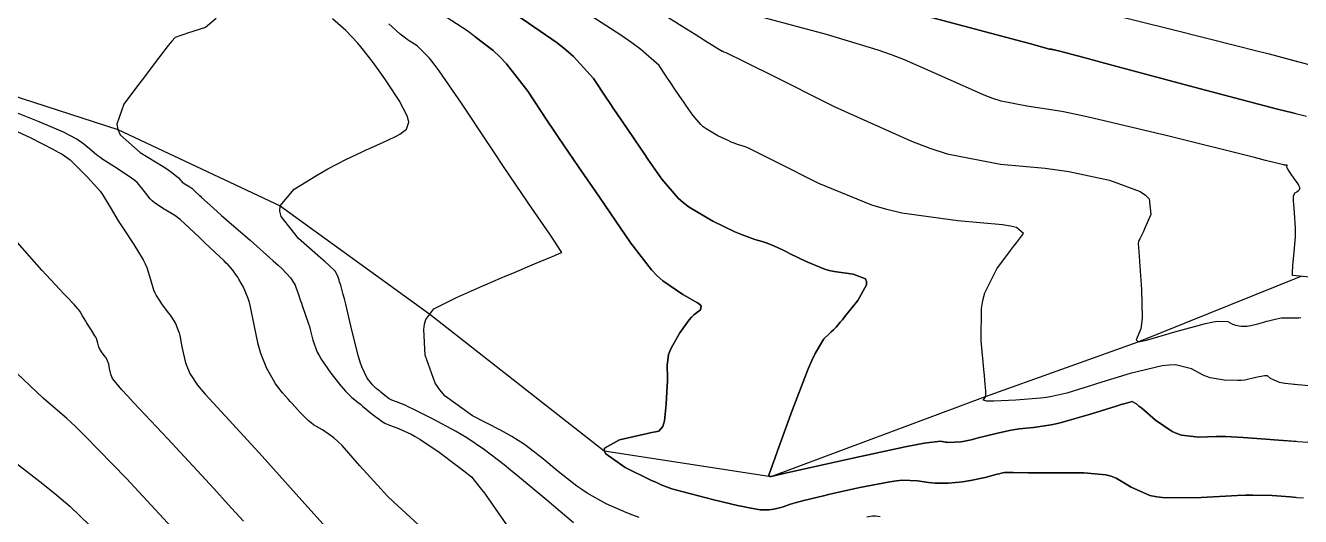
# Model space of a CAD drawing. Header units: metres. Extents: x 837117 to 838479, y 1189012 to 1191015.
# Drawn here: x 837797.5 to 837875.2, y 1190131.8 to 1190161.7 of the extents above; entities that cross this region are included whole.
import ezdxf

# ---------------------------------------------------------------- set-up
doc = ezdxf.new("R2010")
doc.units = ezdxf.units.M
doc.header["$LTSCALE"] = 0.3
for name, color, linetype in [('COTAS 10', 1, 'Continuous'), ('COTAS INT', 252, 'Continuous'), ('DRENAJE', 5, 'Continuous')]:
    doc.layers.add(name, color=color, linetype=linetype)

msp = doc.modelspace()

# ---------------------------------------------------------------- linework, layer by layer
at = {"layer": 'COTAS 10'}
for points in [[(837874.923, 1190136.371), (837874.136, 1190136.425), (837873.587, 1190136.464), (837873.089, 1190136.5), (837871.703, 1190136.608), (837870.642, 1190136.667), (837870.349, 1190136.672), (837870.056, 1190136.672), (837869.001, 1190136.632), (837867.954, 1190136.747), (837867.666, 1190136.846), (837867.38, 1190136.972), (837866.355, 1190137.67), (837865.52, 1190138.382), (837865.353, 1190138.517), (837865.215, 1190138.626), (837864.948, 1190138.799), (837864.515, 1190138.683), (837864.271, 1190138.61), (837863.975, 1190138.519), (837862.457, 1190138.044), (837860.781, 1190137.557), (837860.384, 1190137.46), (837860.016, 1190137.378), (837858.93, 1190137.218), (837858.049, 1190137.133), (837857.809, 1190137.099), (837857.572, 1190137.06), (837856.731, 1190136.879), (837855.985, 1190136.689), (837855.641, 1190136.601), (837855.145, 1190136.474), (837854.734, 1190136.385), (837854.622, 1190136.366), (837854.511, 1190136.35), (837854.117, 1190136.313), (837853.75, 1190136.311), (837853.655, 1190136.316), (837853.564, 1190136.325), (837853.261, 1190136.376), (837852.273, 1190136.261), (837851.749, 1190136.164), (837851.117, 1190136.039), (837847.931, 1190135.352), (837843.719, 1190134.41), (837842.95, 1190134.238), (837842.942, 1190134.236), (837842.94, 1190134.235), (837842.938, 1190134.235), (837842.931, 1190134.232), (837842.923, 1190134.23), (837842.911, 1190134.23), (837842.896, 1190134.232), (837842.89, 1190134.234), (837842.883, 1190134.236), (837842.848, 1190134.244), (837842.818, 1190134.26), (837842.813, 1190134.267), (837842.809, 1190134.274), (837842.809, 1190134.308), (837843.034, 1190134.938), (837843.172, 1190135.321), (837843.344, 1190135.794), (837844.239, 1190138.255), (837845.209, 1190140.779), (837845.428, 1190141.292), (837845.625, 1190141.724), (837846.158, 1190142.614), (837846.488, 1190142.919), (837846.557, 1190142.982), (837846.616, 1190143.036), (837846.751, 1190143.155), (837846.821, 1190143.218), (837846.84, 1190143.236), (837846.858, 1190143.255), (837846.923, 1190143.325), (837847.162, 1190143.617), (837847.29, 1190143.775), (837847.444, 1190143.966), (837848.227, 1190144.935), (837848.767, 1190145.904), (837848.769, 1190146.095), (837848.707, 1190146.252), (837847.95, 1190146.54), (837846.795, 1190146.7), (837846.482, 1190146.777), (837846.171, 1190146.869), (837845.076, 1190147.316), (837844.12, 1190147.791), (837843.898, 1190147.899), (837843.694, 1190147.997), (837843.112, 1190148.268), (837842.655, 1190148.453), (837842.531, 1190148.497), (837842.407, 1190148.538), (837841.966, 1190148.658), (837841.307, 1190148.888), (837841.045, 1190148.998), (837840.749, 1190149.128), (837839.392, 1190149.762), (837837.955, 1190150.62), (837837.607, 1190150.89), (837837.282, 1190151.175), (837836.291, 1190152.321), (837835.451, 1190153.548), (837835.221, 1190153.883), (837834.993, 1190154.217), (837834.177, 1190155.406), (837833.372, 1190156.589), (837833.149, 1190156.919), (837832.927, 1190157.25), (837832.126, 1190158.454), (837830.924, 1190159.781), (837830.448, 1190160.19), (837829.911, 1190160.616), (837827.455, 1190162.306)], [(837827.455, 1190162.306), (837829.911, 1190160.616), (837830.448, 1190160.19), (837830.924, 1190159.781), (837832.126, 1190158.454), (837832.927, 1190157.25), (837833.149, 1190156.919), (837833.372, 1190156.589), (837834.177, 1190155.406), (837834.993, 1190154.217), (837835.221, 1190153.883), (837835.451, 1190153.548), (837836.291, 1190152.321), (837837.282, 1190151.175), (837837.607, 1190150.89), (837837.955, 1190150.62), (837839.392, 1190149.762), (837840.749, 1190149.128), (837841.045, 1190148.998), (837841.307, 1190148.888), (837841.966, 1190148.658), (837842.407, 1190148.538), (837842.531, 1190148.497), (837842.655, 1190148.453), (837843.112, 1190148.268), (837843.694, 1190147.997), (837843.898, 1190147.899), (837844.12, 1190147.791), (837845.076, 1190147.316), (837846.171, 1190146.869), (837846.482, 1190146.777), (837846.795, 1190146.7), (837847.95, 1190146.54), (837848.707, 1190146.252), (837848.769, 1190146.095), (837848.767, 1190145.904), (837848.227, 1190144.935), (837847.444, 1190143.966), (837847.29, 1190143.775), (837847.162, 1190143.617), (837846.923, 1190143.325), (837846.858, 1190143.255), (837846.84, 1190143.236), (837846.821, 1190143.218), (837846.751, 1190143.155), (837846.616, 1190143.036), (837846.557, 1190142.982), (837846.488, 1190142.919), (837846.158, 1190142.614), (837845.625, 1190141.724), (837845.428, 1190141.292), (837845.209, 1190140.779), (837844.239, 1190138.255), (837843.344, 1190135.794), (837843.172, 1190135.321), (837843.034, 1190134.938), (837842.809, 1190134.308), (837842.809, 1190134.274), (837842.813, 1190134.267), (837842.818, 1190134.26), (837842.848, 1190134.244), (837842.883, 1190134.236), (837842.89, 1190134.234), (837842.896, 1190134.232), (837842.911, 1190134.23), (837842.923, 1190134.23), (837842.931, 1190134.232), (837842.938, 1190134.235), (837842.94, 1190134.235), (837842.942, 1190134.236), (837842.95, 1190134.238), (837843.719, 1190134.41), (837847.931, 1190135.352), (837851.117, 1190136.039), (837851.749, 1190136.164), (837852.273, 1190136.261), (837853.261, 1190136.376), (837853.564, 1190136.325), (837853.655, 1190136.316), (837853.75, 1190136.311), (837854.117, 1190136.313), (837854.511, 1190136.35), (837854.622, 1190136.366), (837854.734, 1190136.385), (837855.145, 1190136.474), (837855.641, 1190136.601), (837855.985, 1190136.689), (837856.731, 1190136.879), (837857.572, 1190137.06), (837857.809, 1190137.099), (837858.049, 1190137.133), (837858.93, 1190137.218), (837860.016, 1190137.378), (837860.384, 1190137.46), (837860.781, 1190137.557), (837862.457, 1190138.044), (837863.975, 1190138.519), (837864.271, 1190138.61), (837864.515, 1190138.683), (837864.948, 1190138.799), (837865.215, 1190138.626), (837865.353, 1190138.517), (837865.52, 1190138.382), (837866.355, 1190137.67), (837867.38, 1190136.972), (837867.666, 1190136.846), (837867.954, 1190136.747), (837869.001, 1190136.632), (837870.056, 1190136.672), (837870.349, 1190136.672), (837870.642, 1190136.667), (837871.703, 1190136.608), (837873.089, 1190136.5), (837873.587, 1190136.464), (837874.136, 1190136.425), (837876.529, 1190136.262)], [(837863.621, 1190162.366), (837867.324, 1190161.447), (837871.41, 1190160.42), (837872.378, 1190160.174), (837873.275, 1190159.944), (837874.923, 1190159.512)], [(837863.621, 1190162.366), (837867.324, 1190161.447), (837871.41, 1190160.42), (837872.378, 1190160.174), (837873.275, 1190159.944), (837875.927, 1190159.249)], [(837821.464, 1190131.316), (837819.967, 1190132.679), (837819.576, 1190133.064), (837819.196, 1190133.454), (837817.907, 1190134.889), (837816.816, 1190136.112), (837816.559, 1190136.367), (837816.322, 1190136.585), (837815.633, 1190137.071), (837815.081, 1190137.386), (837814.932, 1190137.496), (837814.784, 1190137.616), (837814.261, 1190138.132), (837813.784, 1190138.668), (837813.664, 1190138.8), (837813.55, 1190138.926), (837813.183, 1190139.321), (837812.838, 1190139.762), (837812.737, 1190139.917), (837812.634, 1190140.086), (837812.243, 1190140.813), (837811.877, 1190141.716), (837811.79, 1190141.996), (837811.71, 1190142.289), (837811.47, 1190143.454), (837811.25, 1190144.566), (837811.181, 1190144.826), (837811.109, 1190145.065), (837810.823, 1190145.753), (837810.535, 1190146.246), (837810.463, 1190146.362), (837810.394, 1190146.47), (837810.169, 1190146.785), (837809.877, 1190147.109), (837809.765, 1190147.223), (837809.64, 1190147.347), (837809.074, 1190147.881), (837808.44, 1190148.472), (837808.272, 1190148.632), (837808.107, 1190148.791), (837807.538, 1190149.351), (837806.966, 1190149.864), (837806.799, 1190149.992), (837806.629, 1190150.114), (837805.985, 1190150.507), (837805.394, 1190150.887), (837805.258, 1190151.001), (837805.133, 1190151.12), (837804.78, 1190151.581), (837804.36, 1190152.092), (837804.192, 1190152.241), (837804.002, 1190152.394), (837803.131, 1190152.975), (837802.253, 1190153.526), (837802.058, 1190153.66), (837801.884, 1190153.786), (837801.43, 1190154.176), (837800.997, 1190154.535), (837800.836, 1190154.642), (837800.657, 1190154.753), (837799.863, 1190155.181), (837798.375, 1190155.821), (837797.758, 1190156.065), (837797.053, 1190156.339)]]:
    msp.add_lwpolyline(points, dxfattribs=at)
at = {"layer": 'COTAS INT'}
for points in [[(837833.423, 1190164.239), (837837.535, 1190161.643), (837838.321, 1190161.148), (837838.953, 1190160.75), (837839.96, 1190160.121), (837839.968, 1190160.123), (837839.982, 1190160.123), (837839.991, 1190160.121), (837839.993, 1190160.121), (837839.996, 1190160.12), (837840.003, 1190160.116), (837840.012, 1190160.109), (837840.018, 1190160.103), (837840.031, 1190160.089), (837840.047, 1190160.073), (837840.056, 1190160.067), (837840.184, 1190160.033), (837841.263, 1190159.51), (837841.909, 1190159.189), (837842.705, 1190158.793), (837846.836, 1190156.725), (837851.493, 1190154.631), (837852.621, 1190154.217), (837853.68, 1190153.875), (837856.923, 1190153.243), (837859.638, 1190152.994), (837860.364, 1190152.895), (837861.079, 1190152.783), (837863.57, 1190152.267), (837865.427, 1190151.578), (837865.743, 1190151.357), (837865.972, 1190151.122), (837866.082, 1190150.165), (837865.702, 1190149.305), (837865.623, 1190149.131), (837865.555, 1190148.986), (837865.402, 1190148.694), (837865.34, 1190148.585), (837865.329, 1190148.555), (837865.321, 1190148.525), (837865.314, 1190148.415), (837865.35, 1190147.919), (837865.369, 1190147.645), (837865.391, 1190147.311), (837865.506, 1190145.615), (837865.541, 1190143.878), (837865.513, 1190143.519), (837865.469, 1190143.213), (837865.176, 1190142.55), (837865.297, 1190142.429), (837865.514, 1190142.466), (837865.811, 1190142.533), (837867.546, 1190143.026), (837869.412, 1190143.545), (837869.791, 1190143.627), (837870.11, 1190143.683), (837870.768, 1190143.666), (837871.054, 1190143.506), (837871.14, 1190143.473), (837871.228, 1190143.445), (837871.571, 1190143.383), (837871.946, 1190143.385), (837872.055, 1190143.398), (837872.167, 1190143.415), (837872.59, 1190143.521), (837873.02, 1190143.651), (837873.136, 1190143.684), (837873.251, 1190143.715), (837873.655, 1190143.816), (837874.044, 1190143.883), (837874.15, 1190143.892), (837874.254, 1190143.897), (837874.623, 1190143.884), (837874.923, 1190143.882)], [(837833.423, 1190164.239), (837837.535, 1190161.643), (837838.321, 1190161.148), (837838.953, 1190160.75), (837839.96, 1190160.121), (837839.968, 1190160.123), (837839.982, 1190160.123), (837839.991, 1190160.121), (837839.993, 1190160.121), (837839.996, 1190160.12), (837840.003, 1190160.116), (837840.012, 1190160.109), (837840.018, 1190160.103), (837840.031, 1190160.089), (837840.047, 1190160.073), (837840.056, 1190160.067), (837840.184, 1190160.033), (837841.263, 1190159.51), (837841.909, 1190159.189), (837842.705, 1190158.793), (837846.836, 1190156.725), (837851.493, 1190154.631), (837852.621, 1190154.217), (837853.68, 1190153.875), (837856.923, 1190153.243), (837859.638, 1190152.994), (837860.364, 1190152.895), (837861.079, 1190152.783), (837863.57, 1190152.267), (837865.427, 1190151.578), (837865.743, 1190151.357), (837865.972, 1190151.122), (837866.082, 1190150.165), (837865.702, 1190149.305), (837865.623, 1190149.131), (837865.555, 1190148.986), (837865.402, 1190148.694), (837865.34, 1190148.585), (837865.329, 1190148.555), (837865.321, 1190148.525), (837865.314, 1190148.415), (837865.35, 1190147.919), (837865.369, 1190147.645), (837865.391, 1190147.311), (837865.506, 1190145.615), (837865.541, 1190143.878), (837865.513, 1190143.519), (837865.469, 1190143.213), (837865.176, 1190142.55), (837865.297, 1190142.429), (837865.514, 1190142.466), (837865.811, 1190142.533), (837867.546, 1190143.026), (837869.412, 1190143.545), (837869.791, 1190143.627), (837870.11, 1190143.683), (837870.768, 1190143.666), (837871.054, 1190143.506), (837871.14, 1190143.473), (837871.228, 1190143.445), (837871.571, 1190143.383), (837871.946, 1190143.385), (837872.055, 1190143.398), (837872.167, 1190143.415), (837872.59, 1190143.521), (837873.02, 1190143.651), (837873.136, 1190143.684), (837873.251, 1190143.715), (837873.655, 1190143.816), (837874.044, 1190143.883), (837874.15, 1190143.892), (837874.254, 1190143.897), (837874.623, 1190143.884), (837874.993, 1190143.882), (837875.098, 1190143.895), (837875.204, 1190143.914)], [(837843.785, 1190164.555), (837857.925, 1190160.775), (837858.689, 1190160.57), (837859.912, 1190160.244), (837859.938, 1190160.239), (837859.948, 1190160.237), (837859.958, 1190160.236), (837860.003, 1190160.23), (837860.047, 1190160.224), (837860.057, 1190160.223), (837860.066, 1190160.221), (837860.09, 1190160.218), (837860.17, 1190160.199), (837860.214, 1190160.188), (837860.268, 1190160.175), (837860.543, 1190160.107), (837862.001, 1190159.721), (837862.801, 1190159.507), (837863.774, 1190159.247), (837868.717, 1190157.92), (837873.712, 1190156.608), (837874.717, 1190156.356), (837875.557, 1190156.153)], [(837874.923, 1190156.306), (837874.717, 1190156.356), (837873.712, 1190156.608), (837868.717, 1190157.92), (837863.774, 1190159.247), (837862.801, 1190159.507), (837862.001, 1190159.721), (837860.543, 1190160.107), (837860.268, 1190160.175), (837860.214, 1190160.188), (837860.17, 1190160.199), (837860.09, 1190160.218), (837860.066, 1190160.221), (837860.057, 1190160.223), (837860.047, 1190160.224), (837860.003, 1190160.23), (837859.958, 1190160.236), (837859.948, 1190160.237), (837859.938, 1190160.239), (837859.912, 1190160.244), (837858.689, 1190160.57), (837857.925, 1190160.775), (837843.785, 1190164.555)], [(837874.923, 1190139.817), (837874.642, 1190139.842), (837874.24, 1190139.899), (837873.914, 1190139.958), (837873.364, 1190140.19), (837873.192, 1190140.35), (837873.104, 1190140.363), (837872.999, 1190140.362), (837872.477, 1190140.248), (837871.793, 1190140.101), (837871.586, 1190140.08), (837871.372, 1190140.066), (837870.535, 1190140.088), (837869.693, 1190140.241), (837869.476, 1190140.31), (837869.265, 1190140.392), (837868.56, 1190140.783), (837867.583, 1190141.023), (837867.201, 1190141.009), (837866.77, 1190140.96), (837864.811, 1190140.491), (837862.836, 1190139.884), (837862.396, 1190139.748), (837862.003, 1190139.626), (837860.966, 1190139.302), (837860.042, 1190139.094), (837859.719, 1190139.046), (837859.367, 1190139.001), (837857.856, 1190138.872), (837856.517, 1190138.811), (837856.274, 1190138.81), (837856.087, 1190138.815), (837855.871, 1190138.888), (837855.984, 1190139.041), (837856.004, 1190139.096), (837856.019, 1190139.157), (837856.031, 1190139.423), (837855.974, 1190140.079), (837855.945, 1190140.386), (837855.911, 1190140.748), (837855.741, 1190142.504), (837855.763, 1190144.457), (837855.85, 1190144.942), (837855.971, 1190145.402), (837856.702, 1190146.864), (837857.535, 1190147.988), (837857.721, 1190148.236), (837857.888, 1190148.457), (837858.329, 1190149.026), (837857.906, 1190149.38), (837857.527, 1190149.464), (837857.036, 1190149.543), (837854.319, 1190149.782), (837850.92, 1190150.254), (837849.999, 1190150.481), (837849.087, 1190150.75), (837845.865, 1190152.066), (837843.275, 1190153.363), (837842.761, 1190153.619), (837842.335, 1190153.831), (837841.532, 1190154.223), (837841.307, 1190154.314), (837841.246, 1190154.336), (837841.185, 1190154.356), (837840.968, 1190154.415), (837840.643, 1190154.529), (837840.515, 1190154.583), (837840.369, 1190154.647), (837839.701, 1190154.959), (837838.993, 1190155.381), (837838.822, 1190155.515), (837838.662, 1190155.655), (837838.174, 1190156.219), (837837.76, 1190156.823), (837837.647, 1190156.988), (837837.534, 1190157.152), (837837.133, 1190157.738), (837836.736, 1190158.32), (837836.627, 1190158.483), (837836.517, 1190158.646), (837836.123, 1190159.239), (837835.019, 1190160.215), (837834.462, 1190160.62), (837833.797, 1190161.084), (837830.485, 1190163.243)], [(837876.72, 1190139.656), (837874.642, 1190139.842), (837874.24, 1190139.899), (837873.914, 1190139.958), (837873.364, 1190140.19), (837873.192, 1190140.35), (837873.104, 1190140.363), (837872.999, 1190140.362), (837872.477, 1190140.248), (837871.793, 1190140.101), (837871.586, 1190140.08), (837871.372, 1190140.066), (837870.535, 1190140.088), (837869.693, 1190140.241), (837869.476, 1190140.31), (837869.265, 1190140.392), (837868.56, 1190140.783), (837867.583, 1190141.023), (837867.201, 1190141.009), (837866.77, 1190140.96), (837864.811, 1190140.491), (837862.836, 1190139.884), (837862.396, 1190139.748), (837862.003, 1190139.626), (837860.966, 1190139.302), (837860.042, 1190139.094), (837859.719, 1190139.046), (837859.367, 1190139.001), (837857.856, 1190138.872), (837856.517, 1190138.811), (837856.274, 1190138.81), (837856.087, 1190138.815), (837855.871, 1190138.888), (837855.984, 1190139.041), (837856.004, 1190139.096), (837856.019, 1190139.157), (837856.031, 1190139.423), (837855.974, 1190140.079), (837855.945, 1190140.386), (837855.911, 1190140.748), (837855.741, 1190142.504), (837855.763, 1190144.457), (837855.85, 1190144.942), (837855.971, 1190145.402), (837856.702, 1190146.864), (837857.535, 1190147.988), (837857.721, 1190148.236), (837857.888, 1190148.457), (837858.329, 1190149.026), (837857.906, 1190149.38), (837857.527, 1190149.464), (837857.036, 1190149.543), (837854.319, 1190149.782), (837850.92, 1190150.254), (837849.999, 1190150.481), (837849.087, 1190150.75), (837845.865, 1190152.066), (837843.275, 1190153.363), (837842.761, 1190153.619), (837842.335, 1190153.831), (837841.532, 1190154.223), (837841.307, 1190154.314), (837841.246, 1190154.336), (837841.185, 1190154.356), (837840.968, 1190154.415), (837840.643, 1190154.529), (837840.515, 1190154.583), (837840.369, 1190154.647), (837839.701, 1190154.959), (837838.993, 1190155.381), (837838.822, 1190155.515), (837838.662, 1190155.655), (837838.174, 1190156.219), (837837.76, 1190156.823), (837837.647, 1190156.988), (837837.534, 1190157.152), (837837.133, 1190157.738), (837836.736, 1190158.32), (837836.627, 1190158.483), (837836.517, 1190158.646), (837836.123, 1190159.239), (837835.019, 1190160.215), (837834.462, 1190160.62), (837833.797, 1190161.084), (837830.485, 1190163.243)], [(837809.157, 1190162.107), (837808.5, 1190161.561), (837807.404, 1190161.198), (837807.186, 1190161.125), (837807.006, 1190161.063), (837806.664, 1190160.939), (837806.447, 1190160.718), (837806.345, 1190160.596), (837806.224, 1190160.447), (837805.638, 1190159.688), (837804.884, 1190158.691), (837804.659, 1190158.392), (837804.426, 1190158.083), (837803.523, 1190156.882), (837803.098, 1190155.662), (837803.166, 1190155.341), (837803.314, 1190155.027), (837804.521, 1190153.951), (837805.933, 1190153.088), (837806.212, 1190152.908), (837806.441, 1190152.753), (837806.862, 1190152.407), (837806.992, 1190152.237), (837807.038, 1190152.193), (837807.089, 1190152.151), (837807.307, 1190152.01), (837807.545, 1190151.865), (837807.607, 1190151.82), (837807.669, 1190151.773), (837807.88, 1190151.584), (837808.113, 1190151.356), (837808.188, 1190151.284), (837808.268, 1190151.209), (837808.595, 1190150.905), (837809.215, 1190150.352), (837809.479, 1190150.12), (837809.783, 1190149.854), (837811.217, 1190148.606), (837812.628, 1190147.359), (837812.918, 1190147.093), (837813.164, 1190146.861), (837813.689, 1190146.312), (837813.907, 1190145.969), (837813.959, 1190145.867), (837814.008, 1190145.763), (837814.156, 1190145.364), (837814.297, 1190144.919), (837814.342, 1190144.785), (837814.39, 1190144.647), (837814.582, 1190144.11), (837814.781, 1190143.523), (837814.833, 1190143.352), (837814.883, 1190143.179), (837815.049, 1190142.523), (837815.309, 1190141.803), (837815.418, 1190141.589), (837815.543, 1190141.368), (837816.127, 1190140.516), (837816.744, 1190139.747), (837816.89, 1190139.579), (837817.025, 1190139.429), (837817.423, 1190139.048), (837817.807, 1190138.738), (837817.933, 1190138.633), (837818.069, 1190138.52), (837818.632, 1190138.044), (837819.258, 1190137.584), (837819.433, 1190137.481), (837819.609, 1190137.389), (837820.25, 1190137.146), (837821.022, 1190136.819), (837821.281, 1190136.675), (837821.559, 1190136.507), (837822.725, 1190135.705), (837823.815, 1190134.895), (837824.044, 1190134.722), (837824.243, 1190134.571), (837824.699, 1190134.21), (837825.236, 1190133.551), (837825.485, 1190133.213), (837825.778, 1190132.806), (837827.198, 1190130.774)], [(837830.914, 1190131.406), (837829.293, 1190132.799), (837827.513, 1190134.281), (837827.087, 1190134.626), (837826.691, 1190134.943), (837825.5, 1190135.854), (837824.412, 1190136.583), (837824.079, 1190136.786), (837823.733, 1190136.989), (837822.371, 1190137.726), (837821.147, 1190138.336), (837820.887, 1190138.46), (837820.662, 1190138.564), (837820.137, 1190138.773), (837819.844, 1190138.882), (837819.766, 1190138.923), (837819.688, 1190138.967), (837819.416, 1190139.165), (837819.176, 1190139.368), (837819.118, 1190139.416), (837819.064, 1190139.461), (837818.9, 1190139.593), (837818.73, 1190139.756), (837818.672, 1190139.82), (837818.61, 1190139.892), (837818.346, 1190140.22), (837818.024, 1190140.901), (837817.925, 1190141.196), (837817.821, 1190141.536), (837817.411, 1190143.146), (837817.042, 1190144.725), (837816.964, 1190145.045), (837816.897, 1190145.315), (837816.746, 1190145.865), (837816.671, 1190146.074), (837816.653, 1190146.127), (837816.635, 1190146.179), (837816.58, 1190146.353), (837816.523, 1190146.507), (837816.504, 1190146.548), (837816.484, 1190146.587), (837816.399, 1190146.72), (837816, 1190147.104), (837815.781, 1190147.3), (837815.515, 1190147.537), (837814.164, 1190148.718), (837813.114, 1190150.053), (837813.038, 1190150.387), (837813.055, 1190150.704), (837813.893, 1190151.72), (837815.257, 1190152.552), (837815.606, 1190152.754), (837815.943, 1190152.943), (837817.056, 1190153.522), (837818.036, 1190153.987), (837818.289, 1190154.104), (837818.534, 1190154.216), (837819.351, 1190154.577), (837820.032, 1190154.896), (837820.191, 1190154.981), (837820.336, 1190155.065), (837820.753, 1190155.358), (837820.886, 1190155.798), (837820.851, 1190155.976), (837820.786, 1190156.177), (837820.296, 1190157.105), (837819.634, 1190158.121), (837819.461, 1190158.378), (837819.292, 1190158.625), (837818.718, 1190159.429), (837818.132, 1190160.172), (837817.955, 1190160.381), (837817.772, 1190160.591), (837817.059, 1190161.36), (837816.238, 1190162.073)], [(837874.923, 1190132.966), (837874.558, 1190132.993), (837873.466, 1190133.078), (837872.295, 1190133.102), (837871.852, 1190133.091), (837871.357, 1190133.073), (837869.144, 1190132.947), (837866.941, 1190132.94), (837866.453, 1190132.998), (837866.018, 1190133.081), (837864.889, 1190133.594), (837863.968, 1190134.14), (837863.664, 1190134.244), (837863.339, 1190134.327), (837861.989, 1190134.455), (837860.569, 1190134.453), (837860.201, 1190134.453), (837859.842, 1190134.454), (837858.636, 1190134.463), (837857.718, 1190134.472), (837857.541, 1190134.474), (837857.397, 1190134.475), (837857.157, 1190134.477), (837856.965, 1190134.431), (837856.852, 1190134.402), (837856.712, 1190134.367), (837855.989, 1190134.183), (837855.102, 1190133.99), (837854.859, 1190133.95), (837854.617, 1190133.915), (837853.753, 1190133.835), (837852.942, 1190133.83), (837852.734, 1190133.842), (837852.533, 1190133.86), (837851.866, 1190133.974), (837850.949, 1190134.003), (837850.591, 1190133.967), (837850.187, 1190133.913), (837848.351, 1190133.559), (837846.532, 1190133.149), (837846.139, 1190133.059), (837845.794, 1190132.979), (837844.947, 1190132.774), (837844.42, 1190132.628), (837844.277, 1190132.585), (837844.135, 1190132.541), (837843.632, 1190132.372), (837843.124, 1190132.24), (837842.979, 1190132.22), (837842.831, 1190132.206), (837842.283, 1190132.214), (837841.508, 1190132.339), (837841.219, 1190132.399), (837840.897, 1190132.471), (837839.462, 1190132.822), (837838.067, 1190133.18), (837837.511, 1190133.323), (837836.9, 1190133.48), (837836.246, 1190133.736), (837835.961, 1190133.864), (837835.631, 1190134.018), (837834.061, 1190134.783), (837832.875, 1190135.605), (837832.787, 1190135.794), (837832.802, 1190135.967), (837833.723, 1190136.456), (837835.063, 1190136.77), (837835.342, 1190136.833), (837835.582, 1190136.886), (837836.115, 1190136.991), (837836.351, 1190137.266), (837836.403, 1190137.425), (837836.449, 1190137.622), (837836.568, 1190138.633), (837836.625, 1190139.754), (837836.633, 1190140.019), (837836.636, 1190140.265), (837836.619, 1190140.99), (837836.71, 1190141.657), (837836.783, 1190141.867), (837836.876, 1190142.088), (837837.383, 1190142.973), (837837.967, 1190143.77), (837838.108, 1190143.934), (837838.241, 1190144.074), (837838.649, 1190144.376), (837838.696, 1190144.605), (837838.602, 1190144.698), (837838.462, 1190144.805), (837837.568, 1190145.299), (837836.355, 1190146.13), (837836.014, 1190146.45), (837835.67, 1190146.808), (837834.408, 1190148.423), (837833.142, 1190150.273), (837832.795, 1190150.778), (837832.451, 1190151.281), (837831.222, 1190153.073), (837830.007, 1190154.857), (837829.671, 1190155.355), (837829.336, 1190155.854), (837828.129, 1190157.669), (837826.828, 1190159.347), (837826.434, 1190159.759), (837826.025, 1190160.149), (837824.424, 1190161.368), (837822.886, 1190162.367)], [(837874.923, 1190146.446), (837874.707, 1190146.469), (837874.71, 1190146.789), (837874.72, 1190146.931), (837874.734, 1190147.095), (837874.814, 1190147.882), (837874.88, 1190148.818), (837874.883, 1190149.077), (837874.881, 1190149.335), (837874.819, 1190150.266), (837874.759, 1190151.021), (837874.758, 1190151.168), (837874.763, 1190151.289), (837874.838, 1190151.5), (837874.946, 1190151.543), (837874.973, 1190151.557), (837874.998, 1190151.572), (837875.079, 1190151.634), (837875.134, 1190151.703), (837875.144, 1190151.723), (837875.151, 1190151.743), (837875.156, 1190151.817), (837875.096, 1190151.949), (837875.062, 1190152.005), (837875.021, 1190152.069), (837874.811, 1190152.372), (837874.591, 1190152.682), (837874.545, 1190152.751), (837874.504, 1190152.812), (837874.409, 1190152.97), (837874.37, 1190153.064), (837874.366, 1190153.084), (837874.364, 1190153.102), (837874.381, 1190153.145), (837874.391, 1190153.166), (837874.386, 1190153.17), (837874.377, 1190153.174), (837874.313, 1190153.181), (837874.236, 1190153.184), (837874.218, 1190153.186), (837874.202, 1190153.187), (837874.157, 1190153.195), (837873.065, 1190153.468), (837872.389, 1190153.636), (837867.172, 1190154.935), (837862.539, 1190156.038), (837861.54, 1190156.256), (837860.664, 1190156.435), (837858.525, 1190156.762), (837856.972, 1190157.065), (837856.464, 1190157.229), (837855.924, 1190157.427), (837853.692, 1190158.431), (837851.073, 1190159.593), (837850.288, 1190159.891), (837849.477, 1190160.178), (837846.332, 1190161.132), (837841.921, 1190162.311)], [(837875.753, 1190146.359), (837874.707, 1190146.469), (837874.71, 1190146.789), (837874.72, 1190146.931), (837874.734, 1190147.095), (837874.814, 1190147.882), (837874.88, 1190148.818), (837874.883, 1190149.077), (837874.881, 1190149.335), (837874.819, 1190150.266), (837874.759, 1190151.021), (837874.758, 1190151.168), (837874.763, 1190151.289), (837874.838, 1190151.5), (837874.946, 1190151.543), (837874.973, 1190151.557), (837874.998, 1190151.572), (837875.079, 1190151.634), (837875.134, 1190151.703), (837875.144, 1190151.723), (837875.151, 1190151.743), (837875.156, 1190151.817), (837875.096, 1190151.949), (837875.062, 1190152.005), (837875.021, 1190152.069), (837874.811, 1190152.372), (837874.591, 1190152.682), (837874.545, 1190152.751), (837874.504, 1190152.812), (837874.409, 1190152.97), (837874.37, 1190153.064), (837874.366, 1190153.084), (837874.364, 1190153.102), (837874.381, 1190153.145), (837874.391, 1190153.166), (837874.386, 1190153.17), (837874.377, 1190153.174), (837874.313, 1190153.181), (837874.236, 1190153.184), (837874.218, 1190153.186), (837874.202, 1190153.187), (837874.157, 1190153.195), (837873.065, 1190153.468), (837872.389, 1190153.636), (837867.172, 1190154.935), (837862.539, 1190156.038), (837861.54, 1190156.256), (837860.664, 1190156.435), (837858.525, 1190156.762), (837856.972, 1190157.065), (837856.464, 1190157.229), (837855.924, 1190157.427), (837853.692, 1190158.431), (837851.073, 1190159.593), (837850.288, 1190159.891), (837849.477, 1190160.178), (837846.332, 1190161.132), (837841.921, 1190162.311)], [(837834.919, 1190131.748), (837834.535, 1190131.882), (837834.163, 1190132.021), (837832.912, 1190132.57), (837831.747, 1190133.227), (837831.428, 1190133.434), (837831.11, 1190133.652), (837829.977, 1190134.53), (837828.981, 1190135.362), (837828.75, 1190135.55), (837828.538, 1190135.721), (837827.934, 1190136.186), (837827.157, 1190136.665), (837826.837, 1190136.844), (837826.471, 1190137.044), (837824.769, 1190137.932), (837823.109, 1190139.117), (837822.77, 1190139.504), (837822.484, 1190139.915), (837821.884, 1190141.612), (837821.806, 1190143.178), (837821.848, 1190143.507), (837821.918, 1190143.791), (837822.403, 1190144.439), (837823.218, 1190144.845), (837823.496, 1190144.976), (837823.798, 1190145.116), (837825.078, 1190145.686), (837826.479, 1190146.292), (837826.856, 1190146.454), (837827.229, 1190146.613), (837828.54, 1190147.166), (837829.574, 1190147.601), (837829.773, 1190147.685), (837829.933, 1190147.754), (837830.198, 1190147.872), (837829.903, 1190148.336), (837829.71, 1190148.623), (837829.47, 1190148.978), (837828.204, 1190150.831), (837826.619, 1190153.159), (837826.178, 1190153.813), (837825.736, 1190154.472), (837824.133, 1190156.884), (837822.733, 1190158.913), (837822.42, 1190159.329), (837822.139, 1190159.682), (837821.394, 1190160.431), (837820.909, 1190160.746), (837820.793, 1190160.825), (837820.684, 1190160.9), (837820.356, 1190161.143), (837819.875, 1190161.584), (837819.671, 1190161.784)], [(837824.923, 1190160.988), (837826.025, 1190160.149), (837826.434, 1190159.759), (837826.828, 1190159.347), (837828.129, 1190157.669), (837829.336, 1190155.854), (837829.671, 1190155.355), (837830.007, 1190154.857), (837831.222, 1190153.073), (837832.451, 1190151.281), (837832.795, 1190150.778), (837833.142, 1190150.273), (837834.408, 1190148.423), (837835.67, 1190146.808), (837836.014, 1190146.45), (837836.355, 1190146.13), (837837.568, 1190145.299), (837838.462, 1190144.805), (837838.602, 1190144.698), (837838.696, 1190144.605), (837838.649, 1190144.376), (837838.241, 1190144.074), (837838.108, 1190143.934), (837837.967, 1190143.77), (837837.383, 1190142.973), (837836.876, 1190142.088), (837836.783, 1190141.867), (837836.71, 1190141.657), (837836.619, 1190140.99), (837836.636, 1190140.265), (837836.633, 1190140.019), (837836.625, 1190139.754), (837836.568, 1190138.633), (837836.449, 1190137.622), (837836.403, 1190137.425), (837836.351, 1190137.266), (837836.115, 1190136.991), (837835.582, 1190136.886), (837835.342, 1190136.833), (837835.063, 1190136.77), (837833.723, 1190136.456), (837832.802, 1190135.967), (837832.787, 1190135.794), (837832.875, 1190135.605), (837834.061, 1190134.783), (837835.631, 1190134.018), (837835.961, 1190133.864), (837836.246, 1190133.736), (837836.9, 1190133.48), (837837.511, 1190133.323), (837838.067, 1190133.18), (837839.462, 1190132.822), (837840.897, 1190132.471), (837841.219, 1190132.399), (837841.508, 1190132.339), (837842.283, 1190132.214), (837842.831, 1190132.206), (837842.979, 1190132.22), (837843.124, 1190132.24), (837843.632, 1190132.372), (837844.135, 1190132.541), (837844.277, 1190132.585), (837844.42, 1190132.628), (837844.947, 1190132.774), (837845.794, 1190132.979), (837846.139, 1190133.059), (837846.532, 1190133.149), (837848.351, 1190133.559), (837850.187, 1190133.913), (837850.591, 1190133.967), (837850.949, 1190134.003), (837851.866, 1190133.974), (837852.533, 1190133.86), (837852.734, 1190133.842), (837852.942, 1190133.83), (837853.753, 1190133.835), (837854.617, 1190133.915), (837854.859, 1190133.95), (837855.102, 1190133.99), (837855.989, 1190134.183), (837856.712, 1190134.367), (837856.852, 1190134.402), (837856.965, 1190134.431), (837857.157, 1190134.477), (837857.397, 1190134.475), (837857.541, 1190134.474), (837857.718, 1190134.472), (837858.636, 1190134.463), (837859.842, 1190134.454), (837860.201, 1190134.453), (837860.569, 1190134.453), (837861.989, 1190134.455), (837863.339, 1190134.327), (837863.664, 1190134.244), (837863.968, 1190134.14), (837864.889, 1190133.594), (837866.018, 1190133.081), (837866.453, 1190132.998), (837866.941, 1190132.94), (837869.144, 1190132.947), (837871.357, 1190133.073), (837871.852, 1190133.091), (837872.295, 1190133.102), (837873.466, 1190133.078), (837874.558, 1190132.993), (837874.95, 1190132.964), (837875.382, 1190132.934)], [(837796.01, 1190155.695), (837797.827, 1190154.852), (837799.244, 1190154.13), (837799.53, 1190153.975), (837799.771, 1190153.839), (837800.258, 1190153.51), (837800.535, 1190153.222), (837800.643, 1190153.113), (837800.765, 1190152.991), (837801.32, 1190152.442), (837801.925, 1190151.779), (837802.078, 1190151.585), (837802.225, 1190151.386), (837802.706, 1190150.628), (837803.193, 1190149.798), (837803.344, 1190149.554), (837803.502, 1190149.303), (837804.132, 1190148.347), (837804.7, 1190147.415), (837804.819, 1190147.18), (837804.922, 1190146.955), (837805.156, 1190146.225), (837805.343, 1190145.583), (837805.416, 1190145.413), (837805.498, 1190145.247), (837805.872, 1190144.677), (837806.258, 1190144.17), (837806.348, 1190144.044), (837806.431, 1190143.924), (837806.668, 1190143.544), (837806.845, 1190143.121), (837806.889, 1190142.973), (837806.931, 1190142.813), (837807.067, 1190142.128), (837807.215, 1190141.41), (837807.264, 1190141.23), (837807.318, 1190141.057), (837807.543, 1190140.501), (837808.025, 1190139.798), (837808.24, 1190139.534), (837808.491, 1190139.239), (837809.694, 1190137.922), (837811.283, 1190136.211), (837811.778, 1190135.668), (837812.296, 1190135.094), (837814.366, 1190132.772), (837816.215, 1190130.72)], [(837834.919, 1190131.748), (837834.535, 1190131.882), (837834.163, 1190132.021), (837832.912, 1190132.57), (837831.747, 1190133.227), (837831.428, 1190133.434), (837831.11, 1190133.652), (837829.977, 1190134.53), (837828.981, 1190135.362), (837828.75, 1190135.55), (837828.538, 1190135.721), (837827.934, 1190136.186), (837827.157, 1190136.665), (837826.837, 1190136.844), (837826.471, 1190137.044), (837824.769, 1190137.932), (837823.109, 1190139.117), (837822.77, 1190139.504), (837822.484, 1190139.915), (837821.884, 1190141.612), (837821.806, 1190143.178), (837821.848, 1190143.507), (837821.918, 1190143.791), (837822.403, 1190144.439), (837823.218, 1190144.845), (837823.496, 1190144.976), (837823.798, 1190145.116), (837825.078, 1190145.686), (837826.479, 1190146.292), (837826.856, 1190146.454), (837827.229, 1190146.613), (837828.54, 1190147.166), (837829.574, 1190147.601), (837829.773, 1190147.685), (837829.933, 1190147.754), (837830.198, 1190147.872), (837829.903, 1190148.336), (837829.71, 1190148.623), (837829.47, 1190148.978), (837828.204, 1190150.831), (837826.619, 1190153.159), (837826.178, 1190153.813), (837825.736, 1190154.472), (837824.923, 1190155.695)], [(837810.809, 1190131.521), (837809.891, 1190132.535), (837809.016, 1190133.497), (837806.204, 1190136.524), (837804.145, 1190138.716), (837803.744, 1190139.151), (837803.416, 1190139.511), (837802.843, 1190140.189), (837802.758, 1190140.399), (837802.738, 1190140.464), (837802.72, 1190140.532), (837802.664, 1190140.802), (837802.613, 1190141.061), (837802.597, 1190141.121), (837802.58, 1190141.176), (837802.514, 1190141.336), (837802.424, 1190141.479), (837802.393, 1190141.524), (837802.359, 1190141.572), (837802.213, 1190141.763), (837802.072, 1190141.978), (837802.041, 1190142.041), (837802.014, 1190142.104), (837801.944, 1190142.347), (837801.855, 1190142.622), (837801.817, 1190142.707), (837801.772, 1190142.795), (837801.557, 1190143.146), (837801.32, 1190143.507), (837801.261, 1190143.601), (837801.204, 1190143.693), (837801.02, 1190144.006), (837800.839, 1190144.292), (837800.783, 1190144.367), (837800.726, 1190144.44), (837800.498, 1190144.69), (837800.049, 1190145.156), (837799.852, 1190145.366), (837799.624, 1190145.611), (837798.536, 1190146.786), (837797.036, 1190148.482)], [(837806.693, 1190130.872), (837803.682, 1190134.104), (837801.152, 1190136.707), (837800.576, 1190137.271), (837800.054, 1190137.768), (837798.621, 1190138.996), (837797.011, 1190140.521)], [(837830.914, 1190131.406), (837829.293, 1190132.799), (837827.513, 1190134.281), (837827.087, 1190134.626), (837826.691, 1190134.943), (837825.5, 1190135.854), (837824.412, 1190136.583), (837824.079, 1190136.786), (837823.733, 1190136.989), (837822.371, 1190137.726), (837821.147, 1190138.336), (837820.887, 1190138.46), (837820.662, 1190138.564)], [(837795.131, 1190136.455), (837798.603, 1190133.794), (837799.443, 1190133.099), (837800.231, 1190132.421), (837802.642, 1190130.12)], [(837824.923, 1190133.935), (837825.236, 1190133.551), (837825.485, 1190133.213), (837825.778, 1190132.806), (837827.198, 1190130.774)], [(837849.599, 1190131.785), (837849.303, 1190131.824), (837849.215, 1190131.824), (837849.124, 1190131.82), (837848.772, 1190131.767)], [(837849.599, 1190131.785), (837849.303, 1190131.824), (837849.215, 1190131.824), (837849.124, 1190131.82), (837848.772, 1190131.767)]]:
    msp.add_lwpolyline(points, dxfattribs=at)
at = {"layer": 'DRENAJE'}
for p, q in [((837789.115, 1190159.904), (837803.166, 1190155.341)), ((837803.166, 1190155.341), (837813.055, 1190150.704)), ((837813.055, 1190150.704), (837822.161, 1190144.115)), ((837865.297, 1190142.429), (837875.23, 1190146.414)), ((837822.161, 1190144.115), (837832.787, 1190135.794)), ((837856.004, 1190139.096), (837865.297, 1190142.429)), ((837842.95, 1190134.238), (837856.004, 1190139.096)), ((837832.787, 1190135.794), (837842.95, 1190134.238))]:
    msp.add_line(p, q, dxfattribs=at)

doc.saveas('drawing.dxf')
